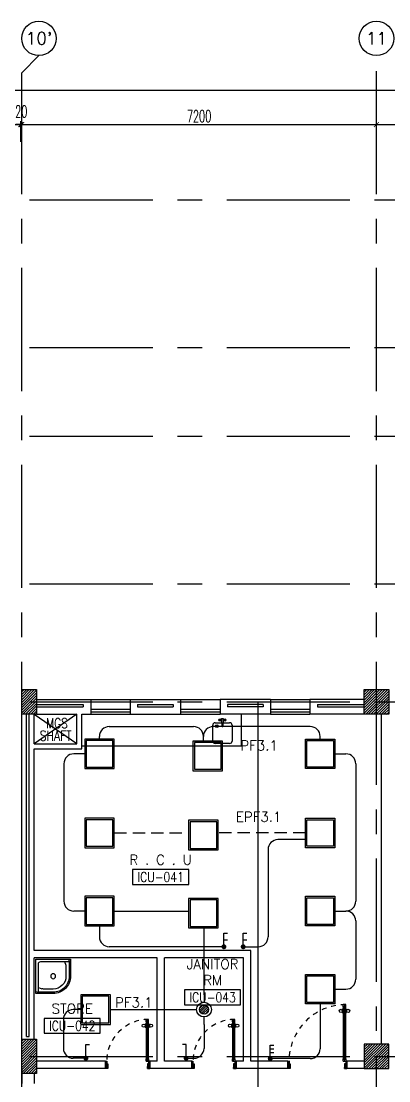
# Model space of a CAD drawing. Extents: x -0.3 to 91.9, y -1.1 to 78.4.
# Drawn here: x 52.18 to 59.64, y 56.87 to 78.4 of the extents above; entities that cross this region are included whole.
import ezdxf
from ezdxf.enums import TextEntityAlignment as Align

# ---------------------------------------------------------------- set-up
doc = ezdxf.new("R2010")
doc.units = 0
doc.header["$MEASUREMENT"] = 0
doc.header["$PDMODE"] = 34
doc.linetypes.add('CENTERX2', pattern=[4, 2.5, -0.5, 0.5, -0.5])
doc.linetypes.add('HIDDEN', pattern=[0.375, 0.25, -0.125])
doc.layers.get('0').update_dxf_attribs({"linetype": 'CONTINUOUS'})
doc.layers.get('DEFPOINTS').update_dxf_attribs({"linetype": 'CONTINUOUS'})
for name, color, linetype in [('AX-CR', 11, 'CONTINUOUS'), ('AX-DIM', 11, 'CONTINUOUS'), ('AX-TXT', 2, 'CONTINUOUS'), ('AXES', 11, 'CENTERX2'), ('COL', 11, 'CONTINUOUS'), ('DOOR', 7, 'CONTINUOUS'), ('E-CLINE', 4, 'CONTINUOUS'), ('E-HLINE', 4, 'HIDDEN'), ('E-LITE', 4, 'CONTINUOUS'), ('E-SWITCH', 4, 'CONTINUOUS'), ('E-TEXT', 4, 'CONTINUOUS'), ('FIX', 11, 'CONTINUOUS'), ('HAT', 11, 'CONTINUOUS'), ('INSUL', 11, 'CONTINUOUS'), ('NON-MEDICAL', 11, 'CONTINUOUS'), ('RM-BOX', 11, 'CONTINUOUS'), ('RM-NAME', 11, 'CONTINUOUS'), ('RM-NO', 11, 'CONTINUOUS'), ('SUNI-FUR', 11, 'CONTINUOUS'), ('TEXT', 6, 'CONTINUOUS'), ('WALL', 11, 'CONTINUOUS'), ('WIN', 7, 'CONTINUOUS')]:
    doc.layers.add(name, color=color, linetype=linetype)
doc.styles.add('ROMANS', font='ROMANS.shx', dxfattribs={"width": 0.6})
doc.dimstyles.new('STANDARD in', dxfattribs={"dimtxt": 0.24, "dimasz": 0.1, "dimexe": 0.07, "dimexo": 0.05, "dimgap": 0.05, "dimtad": 1, "dimdec": 0, "dimlfac": 1000, "dimzin": 0, "dimdsep": 46, "dimtxsty": 'ROMANS', "dimblk": 'ARCHTICK', "dimcen": 0.05, "dimdle": 0.05, "dimclrd": 7, "dimclre": 7, "dimclrt": 2, "dimadec": 0, "dimazin": 0, "dimtfac": 1, "dimtdec": 0, "dimtmove": 2, "dimatfit": 3, "dimldrblk": 'ARCHTICK', "dimfxl": 0, "dimtolj": 1, "dimtzin": 0, "dimarcsym": 0})

# ---------------------------------------------------------------- blocks, each defined once
blk = doc.blocks.new('_ARCHTICK')
at = {"color": 0, "linetype": 'ByBlock', "const_width": 0.15}
blk.add_lwpolyline([(-0.5, -0.5), (0.5, 0.5)], dxfattribs=at)
blk = doc.blocks.new('*D185')
at = {"layer": 'AX-DIM', "color": 7, "lineweight": -2, "ltscale": 0.3}
for p, q in [((9.9, 76.648), (9.9, 77.068)), ((85.309, 71.455), (85.309, 77.068)), ((9.85, 76.998), (85.359, 76.998))]:
    blk.add_line(p, q, dxfattribs=at)
at = {"layer": 'DEFPOINTS', "color": 0, "ltscale": 0.3}
for p in [(85.309, 76.998), (9.9, 76.598), (85.309, 71.405)]:
    blk.add_point(p, dxfattribs=at)
at = {"layer": 'AX-DIM', "color": 7, "lineweight": -2, "ltscale": 0.3, "xscale": 0.1, "yscale": 0.1, "zscale": 0.1, "rotation": 180}
blk.add_blockref('_ARCHTICK', (9.9, 76.998), dxfattribs=at)
at = {"layer": 'AX-DIM', "color": 7, "lineweight": -2, "ltscale": 0.3, "xscale": 0.1, "yscale": 0.1, "zscale": 0.1}
blk.add_blockref('_ARCHTICK', (85.309, 76.998), dxfattribs=at)
at = {"layer": 'AX-DIM', "color": 2, "ltscale": 0.3, "insert": (47.605, 77.168), "char_height": 0.24, "attachment_point": 5, "style": 'ROMANS'}
blk.add_mtext('\\A1;75409', dxfattribs=at)
blk = doc.blocks.new('*X82')
at = {"color": 0}
for p, q in [((73379, 169899), (73870, 170390)), ((73379, 169952), (73817, 170390)), ((73379, 170005), (73764, 170390)), ((73379, 170058), (73711, 170390)), ((73379, 170111), (73658, 170390)), ((73379, 170164), (73604, 170390)), ((73379, 170217), (73551, 170390)), ((73379, 170271), (73498, 170390)), ((73379, 170324), (73445, 170390)), ((73379, 170377), (73392, 170390)), ((73423, 169890), (73879, 170346)), ((73476, 169890), (73879, 170293)), ((73529, 169890), (73879, 170240)), ((73582, 169890), (73879, 170187)), ((73635, 169890), (73879, 170134)), ((73688, 169890), (73879, 170081)), ((73741, 169890), (73879, 170028)), ((73794, 169890), (73879, 169975)), ((73847, 169890), (73879, 169922))]:
    blk.add_line(p, q, dxfattribs=at)
blk = doc.blocks.new('*X81')
at = {"color": 0}
for p, q in [((73379, 177112), (73857, 177590)), ((73379, 177165), (73804, 177590)), ((73379, 177218), (73751, 177590)), ((73379, 177271), (73698, 177590)), ((73379, 177324), (73645, 177590)), ((73379, 177377), (73592, 177590)), ((73379, 177430), (73539, 177590)), ((73379, 177483), (73486, 177590)), ((73379, 177536), (73433, 177590)), ((73410, 177090), (73879, 177559)), ((73463, 177090), (73879, 177506)), ((73516, 177090), (73879, 177453)), ((73569, 177090), (73879, 177400)), ((73622, 177090), (73879, 177347)), ((73675, 177090), (73879, 177294)), ((73728, 177090), (73879, 177241)), ((73781, 177090), (73879, 177188)), ((73834, 177090), (73879, 177134))]:
    blk.add_line(p, q, dxfattribs=at)
blk = doc.blocks.new('AXU')
at = {"layer": 'AX-CR'}
blk.add_circle((0, 350), 350, dxfattribs=at)
at = {"layer": 'AX-TXT', "style": 'ROMANS'}
blk.add_attdef('AX', text='', height=250, dxfattribs=at).set_placement((0, 350), align=Align.MIDDLE)
blk = doc.blocks.new('*D154')
at = {"layer": 'AX-DIM', "color": 7, "lineweight": -2, "ltscale": 0.3}
for p, q in [((47.32, 76.298), (52.22, 76.298)), ((47.37, 75.948), (47.37, 76.368)), ((52.17, 75.948), (52.17, 76.368))]:
    blk.add_line(p, q, dxfattribs=at)
at = {"layer": 'DEFPOINTS', "color": 0, "ltscale": 0.3}
for p in [(52.17, 76.298), (47.37, 75.898), (52.17, 75.898)]:
    blk.add_point(p, dxfattribs=at)
at = {"layer": 'AX-DIM', "color": 7, "lineweight": -2, "ltscale": 0.3, "xscale": 0.1, "yscale": 0.1, "zscale": 0.1, "rotation": 180}
blk.add_blockref('_ARCHTICK', (47.37, 76.298), dxfattribs=at)
at = {"layer": 'AX-DIM', "color": 7, "lineweight": -2, "ltscale": 0.3, "xscale": 0.1, "yscale": 0.1, "zscale": 0.1}
blk.add_blockref('_ARCHTICK', (52.17, 76.298), dxfattribs=at)
at = {"layer": 'AX-DIM', "color": 2, "ltscale": 0.3, "insert": (49.77, 76.468), "char_height": 0.24, "attachment_point": 5, "style": 'ROMANS'}
blk.add_mtext('\\A1;4800', dxfattribs=at)
blk = doc.blocks.new('*D155')
at = {"layer": 'AX-DIM', "color": 7, "lineweight": -2, "ltscale": 0.3}
for p, q in [((52.17, 76.298), (52.07, 76.298)), ((52.17, 75.948), (52.17, 76.368)), ((52.17, 76.298), (52.19, 76.298)), ((52.19, 75.948), (52.19, 76.368)), ((52.19, 76.298), (52.29, 76.298))]:
    blk.add_line(p, q, dxfattribs=at)
at = {"layer": 'DEFPOINTS', "color": 0, "ltscale": 0.3}
for p in [(52.19, 76.298), (52.17, 75.898), (52.19, 75.898)]:
    blk.add_point(p, dxfattribs=at)
at = {"layer": 'AX-DIM', "color": 7, "lineweight": -2, "ltscale": 0.3, "xscale": 0.1, "yscale": 0.1, "zscale": 0.1}
blk.add_blockref('_ARCHTICK', (52.17, 76.298), dxfattribs=at)
at = {"layer": 'AX-DIM', "color": 7, "lineweight": -2, "ltscale": 0.3, "xscale": 0.1, "yscale": 0.1, "zscale": 0.1, "rotation": 180}
blk.add_blockref('_ARCHTICK', (52.19, 76.298), dxfattribs=at)
at = {"layer": 'AX-DIM', "color": 2, "ltscale": 0.3, "insert": (52.18, 76.563), "char_height": 0.24, "attachment_point": 5, "style": 'ROMANS'}
blk.add_mtext('\\A1;20', dxfattribs=at)
blk = doc.blocks.new('*D156')
at = {"layer": 'AX-DIM', "color": 7, "lineweight": -2, "ltscale": 0.3}
for p, q in [((52.14, 76.298), (59.44, 76.298)), ((52.19, 75.948), (52.19, 76.368)), ((59.39, 75.948), (59.39, 76.368))]:
    blk.add_line(p, q, dxfattribs=at)
at = {"layer": 'DEFPOINTS', "color": 0, "ltscale": 0.3}
for p in [(59.39, 76.298), (52.19, 75.898), (59.39, 75.898)]:
    blk.add_point(p, dxfattribs=at)
at = {"layer": 'AX-DIM', "color": 7, "lineweight": -2, "ltscale": 0.3, "xscale": 0.1, "yscale": 0.1, "zscale": 0.1, "rotation": 180}
blk.add_blockref('_ARCHTICK', (52.19, 76.298), dxfattribs=at)
at = {"layer": 'AX-DIM', "color": 7, "lineweight": -2, "ltscale": 0.3, "xscale": 0.1, "yscale": 0.1, "zscale": 0.1}
blk.add_blockref('_ARCHTICK', (59.39, 76.298), dxfattribs=at)
at = {"layer": 'AX-DIM', "color": 2, "ltscale": 0.3, "insert": (55.79, 76.468), "char_height": 0.24, "attachment_point": 5, "style": 'ROMANS'}
blk.add_mtext('\\A1;7200', dxfattribs=at)
blk = doc.blocks.new('*D157')
at = {"layer": 'AX-DIM', "color": 7, "lineweight": -2, "ltscale": 0.3}
for p, q in [((59.34, 76.298), (66.64, 76.298)), ((59.39, 75.948), (59.39, 76.368)), ((66.59, 75.948), (66.59, 76.368))]:
    blk.add_line(p, q, dxfattribs=at)
at = {"layer": 'DEFPOINTS', "color": 0, "ltscale": 0.3}
for p in [(66.59, 76.298), (59.39, 75.898), (66.59, 75.898)]:
    blk.add_point(p, dxfattribs=at)
at = {"layer": 'AX-DIM', "color": 7, "lineweight": -2, "ltscale": 0.3, "xscale": 0.1, "yscale": 0.1, "zscale": 0.1, "rotation": 180}
blk.add_blockref('_ARCHTICK', (59.39, 76.298), dxfattribs=at)
at = {"layer": 'AX-DIM', "color": 7, "lineweight": -2, "ltscale": 0.3, "xscale": 0.1, "yscale": 0.1, "zscale": 0.1}
blk.add_blockref('_ARCHTICK', (66.59, 76.298), dxfattribs=at)
at = {"layer": 'AX-DIM', "color": 2, "ltscale": 0.3, "insert": (62.99, 76.468), "char_height": 0.24, "attachment_point": 5, "style": 'ROMANS'}
blk.add_mtext('\\A1;7200', dxfattribs=at)
blk = doc.blocks.new('COL50')
at = {"layer": 'COL'}
blk.add_lwpolyline([(-250, 250), (-250, -250), (250, -250), (250, 250)], close=True, dxfattribs=at)
blk = doc.blocks.new('RM1')
at = {"layer": 'RM-BOX'}
blk.add_lwpolyline([(570, -200), (-570, -200), (-570, -500), (570, -500)], close=True, dxfattribs=at)
at = {"layer": 'RM-NAME', "style": 'ROMANS'}
for tag, p in [('ROOMNAME1', (0, 324)), ('ROOMNAME2', (0, 0))]:
    blk.add_attdef(tag, text='', height=200, dxfattribs=at).set_placement(p, align=Align.MIDDLE)
at = {"layer": 'RM-NO', "style": 'ROMANS', "width": 0.8}
blk.add_attdef('ROOMNO', text='', height=200, dxfattribs=at).set_placement((0, -350), align=Align.MIDDLE)
blk = doc.blocks.new('DOOR90')
at = {"layer": 'DOOR', "color": 0, "linetype": 'ByBlock'}
for p, q in [((-150, 0), (-150, -25)), ((-150, 0), (0, 0)), ((0, -50), (0, 0)), ((-1000, -25), (-1000, -75)), ((-1000, -75), (-1000, -25)), ((-950, -25), (-1000, -25)), ((-950, -75), (-1000, -75)), ((-970, -42), (-970, -58)), ((-950, -42), (-970, -42)), ((-950, -58), (-970, -58)), ((-950, -25), (-950, -42)), ((-950, -58), (-950, -75)), ((-918, -25), (-918, -18)), ((-828, -18), (-918, -18)), ((-918, -75), (-918, -82)), ((-828, -82), (-918, -82)), ((-905, -18), (-905, -9)), ((-905, -9), (-840, -9)), ((-905, -18), (-840, -18)), ((-905, -82), (-905, -91)), ((-905, -82), (-840, -82)), ((-905, -91), (-840, -91)), ((-840, -18), (-840, -9)), ((-840, -82), (-840, -91)), ((-828, -25), (-828, -18)), ((-828, -75), (-828, -82)), ((-200, -42), (-200, -25)), ((-200, -25), (-150, -25)), ((-180, -42), (-200, -42)), ((-200, -75), (-200, -58)), ((-200, -58), (-180, -58)), ((-150, -75), (-200, -75)), ((-180, -58), (-180, -42)), ((-150, -75), (-150, -25)), ((-150, -25), (-100, -25)), ((-100, -25), (-100, -50)), ((-100, -50), (0, -50)), ((-100, -850), (0, -850)), ((-100, -875), (-100, -850)), ((0, -850), (0, -900)), ((-150, -900), (-150, -875)), ((-150, -875), (-100, -875)), ((0, -900), (-150, -900)), ((-150, -900), (0, -900))]:
    blk.add_line(p, q, dxfattribs=at)
at = {"layer": 'DOOR', "color": 9, "linetype": 'ByBlock'}
for p, q in [((0, -50), (-114, 0)), ((0, -50), (-40, 0)), ((0, -50), (-100, -37)), ((0, -850), (-114, -900)), ((0, -850), (-100, -863)), ((0, -850), (-40, -900))]:
    blk.add_line(p, q, dxfattribs=at)
at = {"layer": 'DOOR', "linetype": 'ByBlock'}
for p, q in [((-200, -25), (-950, -25)), ((-200, -42), (-950, -42)), ((-200, -58), (-950, -58)), ((-950, -75), (-200, -75))]:
    blk.add_line(p, q, dxfattribs=at)
at = {"layer": 'DOOR', "color": 0, "linetype": 'ByBlock'}
for centre in [(-873, 24), (-873, -124)]:
    blk.add_circle(centre, 32.4, dxfattribs=at)
at = {"layer": 'DOOR', "color": 9, "linetype": 'ByBlock'}
for centre, radius, start, end in [((0, -50), 154, 161.1053, 166.2858), ((0, -50), 134, 158.1598, 169.28), ((0, -50), 94.4, 148.0182, 180), ((0, -50), 74.4, 137.7764, 180), ((0, -50), 114, 154.0838, 167.3774), ((0, -50), 54.4, 113.2074, 180), ((0, -50), 34.4, 90, 180), ((0, -50), 14.4, 90, 180), ((0, -850), 94.4, 180, 211.9818), ((0, -850), 74.4, 180, 222.2236), ((0, -850), 54.4, 180, 246.7926), ((0, -850), 34.4, 180, 270), ((0, -850), 14.4, 180, 270), ((0, -850), 154, 193.7142, 198.8947), ((0, -850), 134, 190.72, 201.8402)]:
    blk.add_arc(centre, radius, start, end, dxfattribs=at)
at = {"layer": 'DOOR', "linetype": 'HIDDEN', "ltscale": 0.5}
blk.add_arc((-150, -25), 850, 180, 270, dxfattribs=at)
blk = doc.blocks.new('C11')
at = {"layer": 'HAT'}
h = blk.add_hatch(dxfattribs=at)
h.set_pattern_fill('ANSI31', color=256, scale=300, style=0)
h.set_pattern_definition([(45, (-248556.182, -75061.005), (-26.5165043, 26.5165043), [])])
h.paths.add_polyline_path([(300, 700), (0, 700), (0, 350), (300, 350)])
h.paths.add_polyline_path([(300, 350), (0, 350), (0, 0), (300, 0)])
at = {"layer": 'COL'}
blk.add_lwpolyline([(300, 700), (300, 0), (0, 0), (0, 700)], close=True, dxfattribs=at)
blk = doc.blocks.new('C-300')
at = {"layer": 'HAT', "linetype": 'ByBlock', "ltscale": 0.3}
h = blk.add_hatch(dxfattribs=at)
h.set_pattern_fill('ANSI31', color=8, scale=300, style=0)
h.set_pattern_definition([(45, (-258496.182, -82361.005), (-26.5165043, 26.5165043), [])])
h.paths.add_polyline_path([(300, 500), (0, 500), (0, 250), (300, 250)])
h.paths.add_polyline_path([(300, 250), (0, 250), (0, 0), (300, 0)])
at = {"layer": 'COL'}
blk.add_lwpolyline([(0, 500), (300, 500), (300, 0), (0, 0)], close=True, dxfattribs=at)
blk = doc.blocks.new('DOOR100')
at = {"layer": 'DOOR', "color": 0, "linetype": 'ByBlock'}
for p, q in [((-25, 1300), (-75, 1300)), ((-75, 1300), (-25, 1300)), ((-75, 1250), (-75, 1300)), ((-25, 1250), (-25, 1300)), ((-82, 1205), (-91, 1205)), ((-91, 1205), (-91, 1140)), ((-82, 1140), (-91, 1140)), ((-75, 1218), (-82, 1218)), ((-82, 1128), (-82, 1218)), ((-82, 1205), (-82, 1140)), ((-75, 1128), (-82, 1128)), ((-58, 1250), (-75, 1250)), ((-42, 1270), (-58, 1270)), ((-58, 1250), (-58, 1270)), ((-42, 1250), (-42, 1270)), ((-25, 1250), (-42, 1250)), ((-25, 1218), (-18, 1218)), ((-25, 1128), (-18, 1128)), ((-18, 1128), (-18, 1218)), ((-18, 1205), (-9, 1205)), ((-18, 1205), (-18, 1140)), ((-18, 1140), (-9, 1140)), ((-9, 1205), (-9, 1140)), ((-1200, 0), (-1200, 150)), ((-1200, 150), (-1175, 150)), ((-1200, 150), (-1200, 0)), ((-1150, 0), (-1200, 0)), ((-1175, 150), (-1175, 100)), ((-1175, 100), (-1150, 100)), ((-1150, 100), (-1150, 0)), ((-75, 200), (-58, 200)), ((-75, 150), (-75, 200)), ((-75, 150), (-25, 150)), ((-58, 200), (-58, 180)), ((-58, 180), (-42, 180)), ((-50, 100), (-50, 0)), ((-25, 100), (-50, 100)), ((-50, 0), (0, 0)), ((-42, 200), (-25, 200)), ((-42, 180), (-42, 200)), ((-25, 200), (-25, 150)), ((0, 150), (-25, 150)), ((-25, 150), (-25, 100)), ((0, 150), (0, 0))]:
    blk.add_line(p, q, dxfattribs=at)
at = {"layer": 'DOOR', "linetype": 'ByBlock'}
for p, q in [((-75, 1250), (-75, 200)), ((-58, 200), (-58, 1250)), ((-42, 200), (-42, 1250)), ((-25, 200), (-25, 1250)), ((0, 0), (0, 150))]:
    blk.add_line(p, q, dxfattribs=at)
at = {"layer": 'DOOR', "color": 9, "linetype": 'ByBlock'}
for p, q in [((-1150, 0), (-1200, 114)), ((-1150, 0), (-1200, 40)), ((-1150, 0), (-1163, 100)), ((-50, 0), (0, 114)), ((-50, 0), (-37, 100)), ((-50, 0), (0, 40))]:
    blk.add_line(p, q, dxfattribs=at)
at = {"layer": 'DOOR', "color": 0, "linetype": 'ByBlock'}
for centre in [(-124, 1173), (24, 1173)]:
    blk.add_circle(centre, 32.4, dxfattribs=at)
at = {"layer": 'DOOR', "linetype": 'HIDDEN', "ltscale": 0.5}
blk.add_arc((-25, 150), 1150, 90, 180.0001, dxfattribs=at)
at = {"layer": 'DOOR', "color": 9, "linetype": 'ByBlock'}
for centre, radius, start, end in [((-1150, 0), 154, 103.7142, 108.8947), ((-1150, 0), 134, 100.72, 111.8402), ((-1150, 0), 94.4, 90, 121.9818), ((-1150, 0), 74.4, 90, 132.2236), ((-1150, 0), 54.4, 90, 156.7926), ((-1150, 0), 34.4, 90, 180), ((-1150, 0), 14.4, 90, 180), ((-50, 0), 94.4, 58.0182, 90), ((-50, 0), 74.4, 47.7764, 90), ((-50, 0), 54.4, 23.2074, 90), ((-50, 0), 34.4, 0, 90), ((-50, 0), 14.4, 0, 90), ((-50, 0), 134, 68.1598, 79.28), ((-50, 0), 114, 64.0838, 77.3774), ((-50, 0), 154, 71.1053, 76.2858)]:
    blk.add_arc(centre, radius, start, end, dxfattribs=at)
blk = doc.blocks.new('JAN-001')
for p, q in [((730, -30), (30, -30)), ((30, -30), (30, -730)), ((80, -130), (80, -705)), ((705, -80), (130, -80)), ((610, -80), (635, -152)), ((640, -380), (640, -184)), ((688, -30), (704, -76)), ((705, -380), (705, -84)), ((730, -380), (730, -30)), ((80, -610), (152, -635)), ((184, -640), (380, -640)), ((30, -688), (76, -704)), ((30, -730), (380, -730)), ((84, -705), (380, -705))]:
    blk.add_line(p, q)
blk.add_circle((380, -380), 50)
for centre, radius, start, end in [((130, -130), 50, 90, 180), ((540, -184), 100, 0, 19.0039), ((680, -84), 25, 0, 19.0039), ((380, -380), 350, 270, 0), ((380, -380), 325, 270, 0), ((380, -380), 260, 270, 0), ((184, -540), 100, 250.9961, 270), ((84, -680), 25, 250.9961, 270)]:
    blk.add_arc(centre, radius, start, end)
blk = doc.blocks.new('A$C2A864A15')
at = {"layer": 'FIX', "rotation": 270}
blk.add_blockref('JAN-001', (730, 730), dxfattribs=at)
blk = doc.blocks.new('1G1W')
for p, q in [((0, 0), (0.55, 0)), ((0.55, 0), (0.55, -0.15))]:
    blk.add_line(p, q)
at = {"const_width": 0.1}
blk.add_lwpolyline([(-0.05, 0, 1), (0.05, 0, 1)], format="xyb", close=True, dxfattribs=at)
blk = doc.blocks.new('L42')
at = {"layer": 'E-LITE'}
for p, q in [((0.3, 0.3), (-0.3, 0.3)), ((-0.3, 0.3), (-0.3, -0.3)), ((0.3, -0.3), (0.3, 0.3)), ((-0.3, -0.3), (0.3, -0.3))]:
    blk.add_line(p, q, dxfattribs=at)
at = {"layer": 'E-LITE', "color": 8}
blk.add_lwpolyline([(-0.27, 0.27), (-0.27, -0.27), (0.27, -0.27), (0.27, 0.27)], close=True, dxfattribs=at)
blk = doc.blocks.new('*X59')
at = {"color": 0}
for p, q in [((21548.527, 18540.142), (21548.801, 18540.415)), ((21548.529, 18539.966), (21548.977, 18540.414)), ((21548.584, 18539.845), (21549.098, 18540.359)), ((21548.672, 18539.756), (21549.187, 18540.271)), ((21548.793, 18539.7), (21549.243, 18540.15)), ((21548.966, 18539.696), (21549.246, 18539.977))]:
    blk.add_line(p, q, dxfattribs=at)
blk = doc.blocks.new('SPOT')
at = {"layer": 'E-LITE'}
for radius in [0.6, 0.369]:
    blk.add_circle((0, 0), radius, dxfattribs=at)
at = {"layer": 'E-LITE', "color": 8}
blk.add_blockref('*X59', (-21548.886, -18540.056), dxfattribs=at)

msp = doc.modelspace()

# ---------------------------------------------------------------- linework, layer by layer
at = {"layer": 'AXES'}
for p, q in [((52.19, 77.3484), (52.54, 77.6984)), ((59.39, -1.1143), (59.39, 77.6984)), ((52.19, -1.1143), (52.19, 77.3484)), ((0.35, 74.77), (68.39, 74.77)), ((0.35, 71.77), (68.39, 71.77)), ((0.35, 69.97), (68.39, 69.97)), ((0.35, 66.97), (68.39, 66.97)), ((0.35, 64.57), (68.39, 64.57)), ((0.35, 57.37), (68.39, 57.37))]:
    msp.add_line(p, q, dxfattribs=at)
at = {"layer": 'COL'}
msp.add_lwpolyline([(59.14, 64.32), (59.14, 64.82), (59.64, 64.82), (59.64, 64.32)], close=True, dxfattribs=at)
at = {"layer": 'E-CLINE', "color": 4}
for p, q in [((53.9672, 64.068), (55.6775, 64.068)), ((58.0475, 64.068), (56.0775, 64.068)), ((53.7672, 63.8149), (53.7672, 63.868)), ((55.8775, 63.7721), (55.8775, 63.868)), ((55.8775, 63.7721), (55.8775, 63.868)), ((58.2475, 63.8149), (58.2475, 63.868)), ((53.4679, 63.5149), (53.2464, 63.5149)), ((58.5475, 63.5149), (58.769, 63.5149)), ((53.0464, 63.3149), (53.0464, 60.5216)), ((58.969, 63.3149), (58.969, 60.5216)), ((53.4679, 60.3216), (53.2464, 60.3216)), ((58.5475, 60.3216), (58.769, 60.3216)), ((58.969, 60.1216), (58.969, 58.9357)), ((55.89, 58.62), (55.89, 59.9788)), ((58.5475, 58.7357), (58.769, 58.7357))]:
    msp.add_line(p, q, dxfattribs=at)
at = {"layer": 'E-CLINE', "color": 4, "linetype": 'ByBlock'}
for p, q in [((54.0679, 60.3216), (55.5775, 60.3216)), ((55.89, 58.62), (55.89, 58.47)), ((53.99, 58.32), (55.74, 58.32))]:
    msp.add_line(p, q, dxfattribs=at)
at = {"layer": 'E-CLINE', "color": 4}
for centre, start, end in [((53.9672, 63.868), 90, 180), ((55.6775, 63.868), 0, 90), ((56.0775, 63.868), 90, 180), ((58.0475, 63.868), 0, 90), ((53.2464, 63.3149), 90, 180), ((58.769, 63.3149), 0, 90), ((53.2464, 60.5216), 180, 270), ((58.769, 60.5216), 270, 0), ((58.769, 60.1216), 0, 90), ((58.769, 58.9357), 270, 0)]:
    msp.add_arc(centre, 0.2, start, end, dxfattribs=at)
at = {"layer": 'E-HLINE', "color": 4}
for p, q in [((54.0679, 61.9076), (55.5775, 61.9076)), ((57.9475, 61.9076), (56.1775, 61.9076))]:
    msp.add_line(p, q, dxfattribs=at)
at = {"layer": 'E-SWITCH', "color": 4}
for p, q in [((57.1907, 61.5718), (57.1907, 59.7961)), ((57.9475, 61.7718), (57.3907, 61.7718)), ((53.7679, 60.0216), (53.7679, 59.7961)), ((56.2945, 59.5961), (56.2945, 59.8711)), ((56.2945, 59.8711), (56.3695, 59.8711)), ((56.6855, 59.5961), (56.6855, 59.8711)), ((56.6855, 59.8711), (56.7605, 59.8711)), ((56.2945, 59.7336), (56.3695, 59.7336)), ((56.6855, 59.7336), (56.7605, 59.7336)), ((56.0775, 59.5961), (53.9679, 59.5961)), ((56.2695, 59.5961), (56.0775, 59.5961)), ((56.6855, 59.5961), (56.9907, 59.5961)), ((58.2475, 58.4357), (58.2475, 57.5249)), ((53.0363, 58.12), (53.0363, 57.5322)), ((53.39, 58.32), (53.2363, 58.32)), ((55.89, 58.02), (55.89, 58.17)), ((55.89, 58.02), (55.89, 57.5322)), ((57.2346, 57.3249), (57.2346, 57.5999)), ((57.2346, 57.5999), (57.3096, 57.5999)), ((57.2346, 57.5225), (57.3096, 57.5225)), ((53.468, 57.3322), (53.2363, 57.3322)), ((55.5521, 57.3322), (55.69, 57.3322)), ((57.2346, 57.4447), (57.3096, 57.4447)), ((58.0475, 57.3249), (57.2346, 57.3249))]:
    msp.add_line(p, q, dxfattribs=at)
at = {"layer": 'E-SWITCH', "color": 4, "const_width": 0.05}
for points in [[(56.2945, 59.5711, 1), (56.2945, 59.6211, 1)], [(56.6855, 59.5711, 1), (56.6855, 59.6211, 1)], [(57.2346, 57.2999, 1), (57.2346, 57.3499, 1)]]:
    msp.add_lwpolyline(points, format="xyb", close=True, dxfattribs=at)
at = {"layer": 'E-SWITCH', "color": 4}
for centre, start, end in [((57.3907, 61.5718), 90, 180), ((53.9679, 59.7961), 180, 270), ((56.9907, 59.7961), 270, 0), ((53.2363, 58.12), 90, 180), ((53.2363, 57.5322), 180, 270), ((55.69, 57.5322), 270, 0), ((58.0475, 57.5249), 270, 0)]:
    msp.add_arc(centre, 0.2, start, end, dxfattribs=at)
at = {"layer": 'INSUL'}
for p, q in [((52.49, 64.52), (53.44, 64.52)), ((52.49, 64.47), (53.44, 64.47)), ((53.44, 64.52), (53.44, 64.47)), ((54.54, 64.52), (55.265, 64.52)), ((54.54, 64.52), (54.54, 64.47)), ((54.54, 64.47), (55.265, 64.47)), ((55.265, 64.52), (55.265, 64.47)), ((57.09, 64.52), (56.365, 64.52)), ((56.365, 64.52), (56.365, 64.47)), ((57.09, 64.47), (56.365, 64.47)), ((57.09, 64.52), (57.09, 64.47)), ((58.19, 64.52), (59.14, 64.52)), ((58.19, 64.52), (58.19, 64.47)), ((58.19, 64.47), (59.14, 64.47)), ((52.29, 57.77), (52.29, 64.32)), ((52.34, 57.77), (52.34, 64.32)), ((52.29, 57.77), (52.34, 57.77))]:
    msp.add_line(p, q, dxfattribs=at)
at = {"layer": 'NON-MEDICAL'}
for p, q in [((56.1171, 64.1458), (56.2536, 64.1458)), ((56.2476, 64.234), (56.2796, 64.234)), ((56.2476, 64.234), (56.2536, 64.0787)), ((56.2796, 64.234), (56.2736, 64.0787)), ((56.2736, 64.1458), (56.41, 64.1458)), ((56.6522, 63.67), (56.6522, 64.32)), ((56.0672, 63.7748), (56.0672, 64.0959)), ((56.4599, 64.0959), (56.4599, 63.7748)), ((56.41, 63.7249), (56.1171, 63.7249)), ((56.6522, 63.67), (53.41, 63.67))]:
    msp.add_line(p, q, dxfattribs=at)
for centre, radius in [((56.2138, 64.2029), 0.0217), ((56.2138, 64.2029), 0.014), ((56.3133, 64.2029), 0.0217), ((56.3133, 64.2029), 0.014), ((56.1491, 64.0763), 0.0255)]:
    msp.add_circle(centre, radius, dxfattribs=at)
for centre, radius, start, end in [((56.1171, 64.0959), 0.0499, 90, 180), ((56.41, 64.0959), 0.0499, 0, 90), ((56.2636, 64.0787), 0.00997, 180, 0), ((56.1171, 63.7748), 0.0499, 180, 270), ((56.41, 63.7748), 0.0499, 270, 0)]:
    msp.add_arc(centre, radius, start, end, dxfattribs=at)
at = {"layer": 'SUNI-FUR', "linetype": 'Continuous'}
msp.add_line((56.99, 5.75), (56.99, 64.57), dxfattribs=at)
at = {"layer": 'TEXT', "color": 251, "linetype": 'ByBlock'}
for p, q in [((53.31, 64.32), (52.44, 63.72)), ((53.31, 63.72), (52.44, 64.316))]:
    msp.add_line(p, q, dxfattribs=at)
at = {"layer": 'WALL'}
for p, q in [((52.49, 64.62), (53.59, 64.62)), ((53.59, 64.62), (53.59, 64.32)), ((54.39, 64.62), (55.415, 64.62)), ((54.39, 64.62), (54.39, 64.32)), ((55.415, 64.62), (55.415, 64.32)), ((57.24, 64.62), (56.215, 64.62)), ((56.215, 64.62), (56.215, 64.32)), ((57.24, 64.62), (57.24, 64.32)), ((58.04, 64.62), (58.04, 64.32)), ((59.14, 64.62), (58.04, 64.62)), ((52.19, 57.62), (52.19, 64.32)), ((52.44, 63.72), (52.44, 64.32)), ((52.49, 64.32), (53.31, 64.32)), ((53.31, 63.72), (53.31, 64.32)), ((53.41, 63.62), (53.41, 64.32)), ((53.41, 64.32), (53.59, 64.32)), ((54.39, 64.32), (55.415, 64.32)), ((57.24, 64.32), (56.215, 64.32)), ((59.14, 64.32), (58.04, 64.32)), ((59.49, 57.62), (59.49, 64.32)), ((52.44, 63.72), (53.31, 63.72)), ((52.44, 63.62), (53.41, 63.62)), ((52.44, 59.52), (52.44, 63.62)), ((56.84, 59.52), (52.44, 59.52)), ((56.84, 57.27), (56.84, 59.52)), ((54.94, 59.37), (52.44, 59.37)), ((52.44, 57.72), (52.44, 59.37)), ((54.94, 57.27), (54.94, 59.37)), ((56.69, 59.37), (55.09, 59.37)), ((55.09, 57.27), (55.09, 59.37)), ((56.69, 57.27), (56.69, 59.37)), ((53.89, 57.27), (52.49, 57.27)), ((53.89, 57.12), (53.89, 57.27)), ((54.94, 57.27), (54.79, 57.27)), ((54.79, 57.12), (54.79, 57.27)), ((55.64, 57.27), (55.09, 57.27)), ((55.64, 57.12), (55.64, 57.27)), ((56.69, 57.27), (56.54, 57.27)), ((56.54, 57.12), (56.54, 57.27)), ((57.59, 57.27), (56.84, 57.27)), ((59.14, 57.27), (58.79, 57.27)), ((53.89, 57.12), (52.4889, 57.12)), ((55.64, 57.12), (54.79, 57.12)), ((57.59, 57.12), (56.54, 57.12)), ((59.14, 57.12), (58.79, 57.12))]:
    msp.add_line(p, q, dxfattribs=at)
at = {"layer": 'WALL', "linetype": 'ByBlock'}
for p, q in [((57.59, 57.12), (57.59, 57.27)), ((58.79, 57.12), (58.79, 57.27)), ((52.19, 57.12), (52.19, 56.82)), ((52.44, 57.02), (52.44, 56.82))]:
    msp.add_line(p, q, dxfattribs=at)
at = {"layer": 'WALL', "linetype": 'ByBlock', "ltscale": 0.3}
for points in [[(52.19, 64.82), (52.49, 64.82), (52.49, 64.32), (52.19, 64.32)], [(59.14, 64.82), (59.64, 64.82), (59.64, 64.32), (59.14, 64.32)], [(52.19, 57.72), (52.49, 57.72), (52.49, 57.02), (52.19, 57.02)], [(59.64, 57.62), (59.14, 57.62), (59.14, 57.12), (59.64, 57.12)]]:
    msp.add_lwpolyline(points, close=True, dxfattribs=at)
at = {"layer": 'WIN'}
for p, q in [((53.59, 64.62), (54.39, 64.62)), ((55.415, 64.62), (56.215, 64.62)), ((57.24, 64.62), (58.04, 64.62)), ((53.59, 64.42), (54.39, 64.42)), ((53.59, 64.37), (54.39, 64.37)), ((55.415, 64.42), (56.215, 64.42)), ((55.415, 64.37), (56.215, 64.37)), ((57.24, 64.42), (58.04, 64.42)), ((57.24, 64.37), (58.04, 64.37)), ((53.59, 64.32), (54.39, 64.32)), ((55.415, 64.32), (56.215, 64.32)), ((57.24, 64.32), (58.04, 64.32))]:
    msp.add_line(p, q, dxfattribs=at)

# ---------------------------------------------------------------- block references
at = {"layer": 'AXES', "xscale": 0.0009999999892897904, "yscale": 0.000999999996565748, "zscale": 0.001}
for p, values in [((52.54, 77.6984), {'AX': "10'"}), ((59.39, 77.6984), {'AX': '11'})]:
    msp.add_blockref('AXU', p, dxfattribs=at).add_auto_attribs(values)
at = {"layer": 'COL', "color": 6, "linetype": 'ByBlock', "xscale": 0.0009999999892897904, "yscale": 0.000999999996565748, "zscale": 0.001}
msp.add_blockref('C-300', (52.19, 64.32), dxfattribs=at)
at = {"layer": 'COL', "linetype": 'ByBlock', "xscale": 0.0009999999892897904, "yscale": 0.000999999996565748, "zscale": 0.001}
msp.add_blockref('C11', (52.19, 57.02), dxfattribs=at)
at = {"layer": 'COL', "xscale": 0.0009999999892897904, "yscale": 0.000999999996565748, "zscale": 0.001}
msp.add_blockref('COL50', (59.39, 57.37), dxfattribs=at)
at = {"layer": 'DOOR', "xscale": 0.0009999999892897904, "yscale": 0.000999999996565748, "zscale": 0.001}
msp.add_blockref('DOOR100', (58.79, 57.12), dxfattribs=at)
at = {"layer": 'DOOR', "color": 0, "linetype": 'ByBlock', "xscale": 0.000999999996565748, "yscale": 0.000999999996565748, "zscale": 0.001, "rotation": 270}
for p in [(54.79, 57.12), (56.54, 57.12)]:
    msp.add_blockref('DOOR90', p, dxfattribs=at)
at = {"layer": 'E-LITE'}
for p in [(53.7679, 63.5149), (55.965, 63.4721), (53.7679, 61.9076), (55.8775, 61.8647), (53.7679, 60.3216), (55.8775, 60.2788), (53.69, 58.32)]:
    msp.add_blockref('L42', p, dxfattribs=at)
at = {"layer": 'E-LITE', "xscale": -1}
for p in [(58.2475, 63.5149), (58.2475, 61.9076), (58.2475, 60.3216), (58.2475, 58.7357)]:
    msp.add_blockref('L42', p, dxfattribs=at)
at = {"layer": 'E-LITE', "xscale": 0.25, "yscale": 0.25, "zscale": 0.25}
msp.add_blockref('SPOT', (55.89, 58.32), dxfattribs=at)
at = {"layer": 'E-SWITCH', "color": 4, "yscale": 0.5, "zscale": 0.5}
for p, xscale, rotation in [((53.493, 57.3322), 0.5, 90), ((55.5271, 57.3322), -0.5, 270)]:
    msp.add_blockref('1G1W', p, dxfattribs=dict(at, xscale=xscale, rotation=rotation))
at = {"layer": 'FIX', "linetype": 'ByBlock', "xscale": -0.0009999999892897904, "yscale": 0.000999999996565748, "zscale": 0.001}
msp.add_blockref('A$C2A864A15', (53.1789, 58.647), dxfattribs=at)
at = {"layer": 'HAT', "xscale": 0.0009999999892897904, "yscale": 0.000999999996565748, "zscale": 0.001}
for name in ['*X81', '*X82']:
    msp.add_blockref(name, (-14.2392, -112.7697), dxfattribs=at)
at = {"layer": 'RM-NAME', "xscale": 0.0009999999892897904, "yscale": 0.000999999996565748, "zscale": 0.001}
for p, values in [((55.0098, 61.3623), {'ROOMNO': 'ICU-041', 'ROOMNAME2': 'R . C . U'}), ((56.0638, 58.9184), {'ROOMNO': 'ICU-043', 'ROOMNAME2': 'RM', 'ROOMNAME1': 'JANITOR'}), ((53.2153, 58.3395), {'ROOMNO': 'ICU-042', 'ROOMNAME2': 'STORE'})]:
    msp.add_blockref('RM1', p, dxfattribs=at).add_auto_attribs(values)

# ---------------------------------------------------------------- texts
at = {"layer": 'E-TEXT', "color": 4, "style": 'ROMANS'}
for s, p in [('PF3.1', (56.6269, 63.5845)), ('EPF3.1', (56.5362, 62.1346)), ('PF3.1', (54.0844, 58.3641))]:
    msp.add_text(s, height=0.2, dxfattribs=at).set_placement(p)
at = {"layer": 'RM-NAME', "style": 'ROMANS', "width": 0.8}
for s, p in [('MGS', (52.9058, 64.1383)), ('SHAFT', (52.879, 63.8827))]:
    msp.add_text(s, height=0.2, dxfattribs=at).set_placement(p, align=Align.MIDDLE)

# ---------------------------------------------------------------- dimensions: what is measured, and where the dimension line sits
at = {"layer": 'AX-DIM'}
for base, p1, p2, picture, middle in [((85.3092, 76.9984), (9.9, 76.5984), (85.3092, 71.4052), '*D185', (47.6046, 77.1684)), ((52.19, 76.2984), (52.17, 75.8984), (52.19, 75.8984), '*D155', (52.18, 76.5634)), ((52.17, 76.2984), (47.37, 75.8984), (52.17, 75.8984), '*D154', (49.77, 76.4684)), ((59.39, 76.2984), (52.19, 75.8984), (59.39, 75.8984), '*D156', (55.79, 76.4684)), ((66.59, 76.2984), (59.39, 75.8984), (66.59, 75.8984), '*D157', (62.99, 76.4684))]:
    dim = msp.add_linear_dim(base=base, p1=p1, p2=p2, dimstyle='STANDARD in', dxfattribs=at)
    dim.commit()
    dim.dimension.update_dxf_attribs({"geometry": picture, "text_midpoint": middle})

doc.saveas('drawing.dxf')
